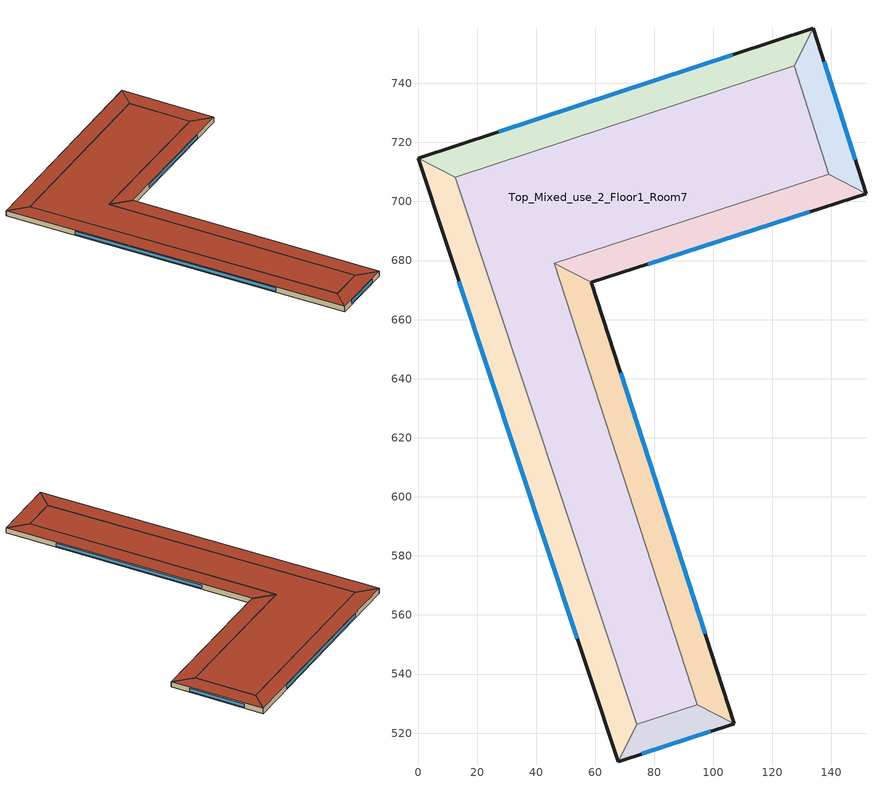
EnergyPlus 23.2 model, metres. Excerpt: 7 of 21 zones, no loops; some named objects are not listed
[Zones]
Top_Mixed_use_2_Floor1_Room1
 floor adiabatic (Generic Interior Floor): 58.73,672.59 107.08,523.22 94.5,529.62 46.14,679.03 z24.5
 wall outside (Typical Insulated Steel Framed Exterior Wall-R19): 107.08,523.22 58.73,672.59 z24.5:28
 wall to Top_Mixed_use_2_Floor1_Room6 (Generic Interior Wall): 58.73,672.59 46.14,679.03 z24.5:28
 wall to Top_Mixed_use_2_Floor1_Room7 (Generic Interior Wall): 46.14,679.03 94.5,529.62 z24.5:28
 wall to Top_Mixed_use_2_Floor1_Room2 (Generic Interior Wall): 94.5,529.62 107.08,523.22 z24.5:28
 window (U 0.48 SHGC 0.40 Dbl Ref-D Clr 6mm/13mm): 97.21,553.72 68.6,642.09 z25.21:27.29
 roof outside (Typical IEAD Roof-R32): 46.14,679.03 94.5,529.62 107.08,523.22 58.73,672.59 z28
Top_Mixed_use_2_Floor1_Room2
 floor adiabatic (Generic Interior Floor): 107.08,523.22 67.77,510.3 74.12,522.92 94.5,529.62 z24.5
 wall outside (Typical Insulated Steel Framed Exterior Wall-R19): 67.77,510.3 107.08,523.22 z24.5:28
 wall to Top_Mixed_use_2_Floor1_Room7 (Generic Interior Wall): 94.5,529.62 74.12,522.92 z24.5:28
 wall to Top_Mixed_use_2_Floor1_Room3 (Generic Interior Wall): 74.12,522.92 67.77,510.3 z24.5:28
 window (U 0.48 SHGC 0.40 Dbl Ref-D Clr 6mm/13mm): 75.79,512.94 99.05,520.59 z25.21:27.29
 roof outside (Typical IEAD Roof-R32): 74.12,522.92 67.77,510.3 107.08,523.22 94.5,529.62 z28
Top_Mixed_use_2_Floor1_Room3
 floor adiabatic (Generic Interior Floor): 12.65,708.29 74.12,522.92 67.77,510.3 0,714.66 z24.5
 wall outside (Typical Insulated Steel Framed Exterior Wall-R19): 0,714.66 67.77,510.3 z24.5:28
 wall to Top_Mixed_use_2_Floor1_Room7 (Generic Interior Wall): 74.12,522.92 12.65,708.29 z24.5:28
 wall to Top_Mixed_use_2_Floor1_Room4 (Generic Interior Wall): 12.65,708.29 0,714.66 z24.5:28
 window (U 0.48 SHGC 0.40 Dbl Ref-D Clr 6mm/13mm): 13.84,672.93 53.93,552.03 z25.21:27.29
 roof outside (Typical IEAD Roof-R32): 0,714.66 67.77,510.3 74.12,522.92 12.65,708.29 z28
Top_Mixed_use_2_Floor1_Room4
 floor adiabatic (Generic Interior Floor): 133.88,758.66 127.42,746.01 12.65,708.29 0,714.66 z24.5
 wall outside (Typical Insulated Steel Framed Exterior Wall-R19): 133.88,758.66 0,714.66 z24.5:28
 wall to Top_Mixed_use_2_Floor1_Room7 (Generic Interior Wall): 12.65,708.29 127.42,746.01 z24.5:28
 wall to Top_Mixed_use_2_Floor1_Room5 (Generic Interior Wall): 127.42,746.01 133.88,758.66 z24.5:28
 window (U 0.48 SHGC 0.40 Dbl Ref-D Clr 6mm/13mm): 106.55,749.67 27.34,723.64 z25.21:27.29
 roof outside (Typical IEAD Roof-R32): 0,714.66 12.65,708.29 127.42,746.01 133.88,758.66 z28
Top_Mixed_use_2_Floor1_Room5
 floor adiabatic (Generic Interior Floor): 133.88,758.66 151.69,702.7 139.14,709.15 127.42,746.01 z24.5
 wall outside (Typical Insulated Steel Framed Exterior Wall-R19): 151.69,702.7 133.88,758.66 z24.5:28
 wall to Top_Mixed_use_2_Floor1_Room7 (Generic Interior Wall): 127.42,746.01 139.14,709.15 z24.5:28
 wall to Top_Mixed_use_2_Floor1_Room6 (Generic Interior Wall): 139.14,709.15 151.69,702.7 z24.5:28
 window (U 0.48 SHGC 0.40 Dbl Ref-D Clr 6mm/13mm): 148.05,714.13 137.52,747.23 z25.21:27.29
 roof outside (Typical IEAD Roof-R32): 133.88,758.66 127.42,746.01 139.14,709.15 151.69,702.7 z28
Top_Mixed_use_2_Floor1_Room6
 floor adiabatic (Generic Interior Floor): 151.69,702.7 58.73,672.59 46.14,679.03 139.14,709.15 z24.5
 wall outside (Typical Insulated Steel Framed Exterior Wall-R19): 58.73,672.59 151.69,702.7 z24.5:28
 wall to Top_Mixed_use_2_Floor1_Room7 (Generic Interior Wall): 139.14,709.15 46.14,679.03 z24.5:28
 window (U 0.48 SHGC 0.40 Dbl Ref-D Clr 6mm/13mm): 77.71,678.74 132.71,696.56 z25.21:27.29
 roof outside (Typical IEAD Roof-R32): 46.14,679.03 58.73,672.59 151.69,702.7 139.14,709.15 z28
Top_Mixed_use_2_Floor1_Room7
 floor adiabatic (Generic Interior Floor): 127.42,746.01 139.14,709.15 46.14,679.03 94.5,529.62 74.12,522.92 12.65,708.29 z24.5
 roof outside (Typical IEAD Roof-R32): 12.65,708.29 74.12,522.92 94.5,529.62 46.14,679.03 139.14,709.15 127.42,746.01 z28
[Building]
Mixed use 2: North Axis {deg}=0; Terrain=City; Solar Distribution=FullExterior
[Site:Location]
Site 1: Latitude {deg}=0; Longitude {deg}=0; Time Zone {hr}=0; Elevation {m}=0
[Site:WaterMainsTemperature]
Calculation Method=CorrelationFromWeatherFile
[SizingPeriod:DesignDay] Month=7; Day of Month=21; Day Type=SummerDesignDay; Daily Dry-Bulb Temperature Range {deltaC}=9.3; Dry-Bulb Temperature Range Modifier Type=DefaultMultipliers; Barometric Pressure {Pa}=98769; Wind Speed {m/s}=5.7; Wind Direction {deg}=240; Rain Indicator=No; Snow Indicator=No; Daylight Saving Time Indicator=No; Solar Model Indicator=ASHRAETau; ASHRAE Clear Sky Optical Depth for Beam Irradiance (taub)=0.462; ASHRAE Clear Sky Optical Depth for Diffuse Irradiance (taud)=2.001; Begin Environment Reset Mode=FullResetAtBeginEnvironment
Name | Maximum Dry-Bulb Temperature {C} | Humidity Condition Type | Wetbulb or DewPoint at Maximum Dry-Bulb {C} | Enthalpy at Maximum Dry-Bulb {J/kg}
Buffalo Ann Clg .4% Condns DB=>MWB | 30.3 | Wetbulb | 21.8
Buffalo Ann Clg .4% Condns DP=>MDB | 26.2 | Dewpoint | 22.4
Buffalo Ann Clg .4% Condns Enth=>MDB | 27.9 | Enthalpy |  | 72100
Buffalo Ann Clg .4% Condns WB=>MDB | 27.8 | Wetbulb | 23.8
[Material] Thermal Absorptance=0.9
Name | Roughness | Thickness {m} | Conductivity {W/m-K} | Density {kg/m3} | Specific Heat {J/kg-K} | Solar Absorptance | Visible Absorptance
25mm Stucco | Smooth | 0.0254 | 0.719518 | 1856 | 839.458 | 0.7 | 0.7
5/8 in. Gypsum Board | MediumSmooth | 0.0159 | 0.159893 | 800.002 | 1089.3 | 0.7 | 0.7
Generic Acoustic Tile | MediumSmooth | 0.02 | 0.06 | 368 | 590 | 0.2 | 0.2
Generic Ceiling Air Gap | Smooth | 0.1 | 0.556 | 1.28 | 1000 | 0.7 | 0.7
Generic Gypsum Board | MediumSmooth | 0.0127 | 0.16 | 800 | 1090 | 0.5 | 0.5
Generic LW Concrete | MediumRough | 0.1 | 0.53 | 1280 | 840 | 0.8 | 0.8
Generic Wall Air Gap | Smooth | 0.1 | 0.667 | 1.28 | 1000 | 0.7 | 0.7
Metal Roof Surface | Smooth | 0.0008 | 45.2497 | 7824.02 | 499.678 | 0.7 | 0.7
Roof Membrane | VeryRough | 0.0095 | 0.159893 | 1121.29 | 1459.06 | 0.7 | 0.7
[Material:NoMass] Roughness=MediumSmooth; Thermal Absorptance=0.9; Solar Absorptance=0.7; Visible Absorptance=0.7
Name | Thermal Resistance {m2-K/W}
Typical Insulation-R17 | 2.99387
Typical Insulation-R31 | 5.45942
[WindowMaterial:Gas]
AIR 13MM: Gas Type=Air; Thickness {m}=0.0127
[WindowMaterial:Glazing] Optical Data Type=SpectralAverage; Thickness {m}=0.006; Infrared Transmittance at Normal Incidence=0; Front Side Infrared Hemispherical Emissivity=0.84; Conductivity {W/m-K}=0.899398; Dirt Correction Factor for Solar and Visible Transmittance=1; Solar Diffusing=No
Name | Solar Transmittance at Normal Incidence | Front Side Solar Reflectance at Normal Incidence | Back Side Solar Reflectance at Normal Incidence | Visible Transmittance at Normal Incidence | Front Side Visible Reflectance at Normal Incidence | Back Side Visible Reflectance at Normal Incidence | Back Side Infrared Hemispherical Emissivity
CLEAR 6MM | 0.775 | 0.071 | 0.071 | 0.881 | 0.08 | 0.08 | 0.84
REF D CLEAR 6MM | 0.429 | 0.308 | 0.379 | 0.334 | 0.453 | 0.505 | 0.82
[Construction]
Generic Interior Floor: Generic Acoustic Tile, Generic Ceiling Air Gap, Generic LW Concrete
Generic Interior Wall: Generic Gypsum Board, Generic Wall Air Gap, Generic Gypsum Board
Typical IEAD Roof-R32: Roof Membrane, Typical Insulation-R31, Metal Roof Surface
Typical Insulated Steel Framed Exterior Wall-R19: 25mm Stucco, 5/8 in. Gypsum Board, Typical Insulation-R17, 5/8 in. Gypsum Board
U 0.48 SHGC 0.40 Dbl Ref-D Clr 6mm/13mm: REF D CLEAR 6MM, AIR 13MM, CLEAR 6MM
[Zone] Multiplier=1; Ceiling Height {m}=3.5; Part of Total Floor Area=Yes
Name | Volume {m3}
Top_Mixed_use_2_Floor1_Room1 | 5495.78
Top_Mixed_use_2_Floor1_Room2 | 1099.7
Top_Mixed_use_2_Floor1_Room3 | 7185.36
Top_Mixed_use_2_Floor1_Room4 | 4580.43
Top_Mixed_use_2_Floor1_Room5 | 1704.39
Top_Mixed_use_2_Floor1_Room6 | 3420.86
Top_Mixed_use_2_Floor1_Room7 | 28317.1
[Space] Space Type=Mixed Use Building Program
Name | Zone
Top_Mixed_use_2_Floor1_Room1_Space | Top_Mixed_use_2_Floor1_Room1
Top_Mixed_use_2_Floor1_Room2_Space | Top_Mixed_use_2_Floor1_Room2
Top_Mixed_use_2_Floor1_Room3_Space | Top_Mixed_use_2_Floor1_Room3
Top_Mixed_use_2_Floor1_Room4_Space | Top_Mixed_use_2_Floor1_Room4
Top_Mixed_use_2_Floor1_Room5_Space | Top_Mixed_use_2_Floor1_Room5
Top_Mixed_use_2_Floor1_Room6_Space | Top_Mixed_use_2_Floor1_Room6
Top_Mixed_use_2_Floor1_Room7_Space | Top_Mixed_use_2_Floor1_Room7
[SpaceList]
Mixed Use Building Program: Top_Mixed_use_2_Floor1_Room1_Space, Ground_Mixed_use_2_Floor1_Room7_Space, Ground_Mixed_use_2_Floor1_Room1_Space, Ground_Mixed_use_2_Floor1_Room2_Space, Ground_Mixed_use_2_Floor1_Room5_Space, Ground_Mixed_use_2_Floor1_Room3_Space, Ground_Mixed_use_2_Floor1_Room4_Space, Top_Mixed_use_2_Floor1_Room7_Space, Top_Mixed_use_2_Floor1_Room6_Space, Ground_Mixed_use_2_Floor1_Room6_Space, Mixed_use_2_Floor1_Room2_Space, Mixed_use_2_Floor1_Room1_Space, Mixed_use_2_Floor1_Room3_Space, Mixed_use_2_Floor1_Room4_Space, Mixed_use_2_Floor1_Room5_Space, Top_Mixed_use_2_Floor1_Room3_Space, Mixed_use_2_Floor1_Room6_Space, Mixed_use_2_Floor1_Room7_Space, Top_Mixed_use_2_Floor1_Room2_Space, Top_Mixed_use_2_Floor1_Room4_Space, Top_Mixed_use_2_Floor1_Room5_Space
[Lights]
Mixed Use Building Program_Lighting: Zone or ZoneList or Space or SpaceList=Mixed Use Building Program; Schedule=Mixed Use Building Program_Lighting Schedule; Design Level Calculation Method=Watts/Area; Watts per Zone Floor Area {W/m2}=12.1148; Return Air Fraction=0.24; Fraction Radiant=0.52; Fraction Visible=0.2; Fraction Replaceable=1
[People]
Mixed Use Building Program_People: Zone or ZoneList or Space or SpaceList=Mixed Use Building Program; Number of People Schedule=Mixed Use Building Program_People_Occ Schedule; Number of People Calculation Method=People/Area; People per Floor Area {person/m2}=0.110734; Fraction Radiant=0.3; Activity Level Schedule=Mixed Use Building Program_People_Act Schedule
[ElectricEquipment]
Mixed Use Building Program_Electric Equipment: Zone or ZoneList or Space or SpaceList=Mixed Use Building Program; Schedule=Mixed Use Building Program_Electric Equipment Schedule; Design Level Calculation Method=Watts/Area; Watts per Zone Floor Area {W/m2}=5.97396; Fraction Latent=0; Fraction Radiant=0.5; Fraction Lost=0
[ZoneInfiltration:DesignFlowRate]
Mixed Use Building Program_Infiltration: Zone or ZoneList or Space or SpaceList=Mixed Use Building Program; Schedule=Mixed Use Building Program_Infiltration Schedule; Design Flow Rate Calculation Method=Flow/ExteriorArea; Flow Rate per Exterior Surface Area {m3/s-m2}=0.000432003; Constant Term Coefficient=1; Temperature Term Coefficient=0; Velocity Term Coefficient=0
[Schedule:Day:Interval]
Mixed Use Building Program_Lighting Schedule_Sunday: No, 09:00, 0.128, 10:00, 0.148, 12:00, 0.268, 17:00, 0.348, 18:00, 0.268, 19:00, 0.188, 24:00, 0.128
Schedule Day 9: No, 05:00, 0.128, 06:00, 0.158, 07:00, 0.127185, 08:00, 0.275729, 09:00, 0.579419, 12:00, 0.779419, 13:00, 0.732817, 17:00, 0.779419, 18:00, 0.644273, 20:00, 0.395729, 21:00, 0.349127, 22:00, 0.229127, 23:00, 0.127185, 24:00, 0.128
Schedule Day 10: No, 07:00, 0.128, 08:00, 0.148, 09:00, 0.228, 10:00, 0.348, 18:00, 0.468, 19:00, 0.308, 21:00, 0.228, 22:00, 0.148, 24:00, 0.128
Mixed Use Building Program_Lighting Schedule_SmrDsn 1; Mixed Use Building Program_People_Occ Schedule_SmrDsn 1; Mixed Use Building Program_Electric Equipment Schedule_SmrDsn 1: No, 24:00, 1
Mixed Use Building Program_Lighting Schedule_WntrDsn 1; Mixed Use Building Program_People_Occ Schedule_WntrDsn 1; Mixed Use Building Program_Electric Equipment Schedule_WntrDsn 1: No, 24:00, 0
Mixed Use Building Program_Lighting Schedule_Hol 1: No, 05:00, 0.128, 06:00, 0.158, 07:00, 0.127185, 08:00, 0.215729, 09:00, 0.439419, 10:00, 0.459419, 12:00, 0.579419, 13:00, 0.612817, 17:00, 0.659419, 18:00, 0.444273, 19:00, 0.275729, 20:00, 0.215729, 22:00, 0.169127, 23:00, 0.127185, 24:00, 0.128
Mixed Use Building Program_People_Occ Schedule_Sunday; Mixed Use Building Program_People_Occ Schedule_Hol 1: No, 09:00, 0, 10:00, 0.05, 12:00, 0.1, 17:00, 0.2, 18:00, 0.1, 19:00, 0.05, 24:00, 0
Schedule Day 1: No, 06:00, 0, 07:00, 0.055, 08:00, 0.155, 09:00, 0.6, 11:00, 0.75, 12:00, 0.85, 13:00, 0.615, 15:00, 0.85, 16:00, 0.9, 17:00, 0.85, 18:00, 0.41, 19:00, 0.305, 21:00, 0.205, 22:00, 0.055, 23:00, 0.025, 24:00, 0
Schedule Day 2: No, 07:00, 0, 08:00, 0.05, 09:00, 0.1, 10:00, 0.25, 11:00, 0.3, 17:00, 0.4, 18:00, 0.3, 21:00, 0.1, 22:00, 0.05, 24:00, 0
Mixed Use Building Program_People_Act Schedule_Sunday; Mixed Use Building Program_People_Act Schedule_SmrDsn 1; Mixed Use Building Program_People_Act Schedule_WntrDsn 1; Mixed Use Building Program_People_Act Schedule_Hol 1: No, 24:00, 120
Mixed Use Building Program_Electric Equipment Schedule_Sunday: No, 09:00, 0.157486, 10:00, 0.217939, 12:00, 0.337603, 17:00, 0.417379, 18:00, 0.337603, 19:00, 0.257827, 24:00, 0.157486
Schedule Day 7: No, 06:00, 0.324636, 07:00, 0.366801, 08:00, 0.447404, 09:00, 0.815031, 12:00, 0.934695, 13:00, 0.900153, 17:00, 0.934695, 18:00, 0.646844, 19:00, 0.474133, 21:00, 0.394357, 23:00, 0.19409, 24:00, 0.177224
Schedule Day 8: No, 07:00, 0.157486, 08:00, 0.217939, 09:00, 0.297715, 10:00, 0.417379, 18:00, 0.457267, 19:00, 0.377491, 21:00, 0.297715, 22:00, 0.217939, 24:00, 0.157486
Mixed Use Building Program_Electric Equipment Schedule_Hol 1: No, 06:00, 0.304898, 08:00, 0.347063, 09:00, 0.634915, 10:00, 0.695367, 12:00, 0.815031, 13:00, 0.860265, 17:00, 0.894807, 18:00, 0.52718, 19:00, 0.274693, 23:00, 0.174352, 24:00, 0.157486
Mixed Use Building Program_Infiltration Schedule_Hol 1; Mixed Use Building Program_Infiltration Schedule_Sunday: No, 08:00, 1, 19:00, 0.7, 24:00, 1
Mixed Use Building Program_Infiltration Schedule_SmrDsn 1; Schedule Day 3: No, 06:00, 1, 07:00, 0.7, 19:00, 0.25, 21:00, 0.7, 24:00, 1
Mixed Use Building Program_Infiltration Schedule_WntrDsn 1; Schedule Day 4: No, 06:00, 1, 07:00, 0.7, 18:00, 0.25, 22:00, 0.7, 24:00, 1
[Schedule:Week:Daily]
Mixed Use Building Program_Lighting Schedule Week Rule - Jan1-Dec31: Mixed Use Building Program_Lighting Schedule_Sunday, Schedule Day 9, Schedule Day 9, Schedule Day 9, Schedule Day 9, Schedule Day 9, Schedule Day 10, Mixed Use Building Program_Lighting Schedule_Hol 1, Mixed Use Building Program_Lighting Schedule_SmrDsn 1, Mixed Use Building Program_Lighting Schedule_WntrDsn 1, Mixed Use Building Program_Lighting Schedule_Sunday, Mixed Use Building Program_Lighting Schedule_Sunday
Mixed Use Building Program_People_Occ Schedule Week Rule - Jan1-Dec31: Mixed Use Building Program_People_Occ Schedule_Sunday, Schedule Day 1, Schedule Day 1, Schedule Day 1, Schedule Day 1, Schedule Day 1, Schedule Day 2, Mixed Use Building Program_People_Occ Schedule_Hol 1, Mixed Use Building Program_People_Occ Schedule_SmrDsn 1, Mixed Use Building Program_People_Occ Schedule_WntrDsn 1, Mixed Use Building Program_People_Occ Schedule_Sunday, Mixed Use Building Program_People_Occ Schedule_Sunday
Mixed Use Building Program_People_Act Schedule Week Rule - Jan1-Dec31: Mixed Use Building Program_People_Act Schedule_Sunday, Mixed Use Building Program_People_Act Schedule_Sunday, Mixed Use Building Program_People_Act Schedule_Sunday, Mixed Use Building Program_People_Act Schedule_Sunday, Mixed Use Building Program_People_Act Schedule_Sunday, Mixed Use Building Program_People_Act Schedule_Sunday, Mixed Use Building Program_People_Act Schedule_Sunday, Mixed Use Building Program_People_Act Schedule_Hol 1, Mixed Use Building Program_People_Act Schedule_SmrDsn 1, Mixed Use Building Program_People_Act Schedule_WntrDsn 1, Mixed Use Building Program_People_Act Schedule_Sunday, Mixed Use Building Program_People_Act Schedule_Sunday
Mixed Use Building Program_Electric Equipment Schedule Week Rule - Jan1-Dec31: Mixed Use Building Program_Electric Equipment Schedule_Sunday, Schedule Day 7, Schedule Day 7, Schedule Day 7, Schedule Day 7, Schedule Day 7, Schedule Day 8, Mixed Use Building Program_Electric Equipment Schedule_Hol 1, Mixed Use Building Program_Electric Equipment Schedule_SmrDsn 1, Mixed Use Building Program_Electric Equipment Schedule_WntrDsn 1, Mixed Use Building Program_Electric Equipment Schedule_Sunday, Mixed Use Building Program_Electric Equipment Schedule_Sunday
Mixed Use Building Program_Infiltration Schedule Week Rule - Jan1-Dec31: Mixed Use Building Program_Infiltration Schedule_Sunday, Schedule Day 3, Schedule Day 3, Schedule Day 3, Schedule Day 3, Schedule Day 3, Schedule Day 4, Mixed Use Building Program_Infiltration Schedule_Hol 1, Mixed Use Building Program_Infiltration Schedule_SmrDsn 1, Mixed Use Building Program_Infiltration Schedule_WntrDsn 1, Mixed Use Building Program_Infiltration Schedule_Sunday, Mixed Use Building Program_Infiltration Schedule_Sunday
[Schedule:Year]
Mixed Use Building Program_Lighting Schedule: Mixed Use Building Program_Lighting Schedule Week Rule - Jan1-Dec31, 1, 1, 12, 31
Mixed Use Building Program_People_Occ Schedule: Mixed Use Building Program_People_Occ Schedule Week Rule - Jan1-Dec31, 1, 1, 12, 31
Mixed Use Building Program_People_Act Schedule: Mixed Use Building Program_People_Act Schedule Week Rule - Jan1-Dec31, 1, 1, 12, 31
Mixed Use Building Program_Electric Equipment Schedule: Mixed Use Building Program_Electric Equipment Schedule Week Rule - Jan1-Dec31, 1, 1, 12, 31
Mixed Use Building Program_Infiltration Schedule: Mixed Use Building Program_Infiltration Schedule Week Rule - Jan1-Dec31, 1, 1, 12, 31
